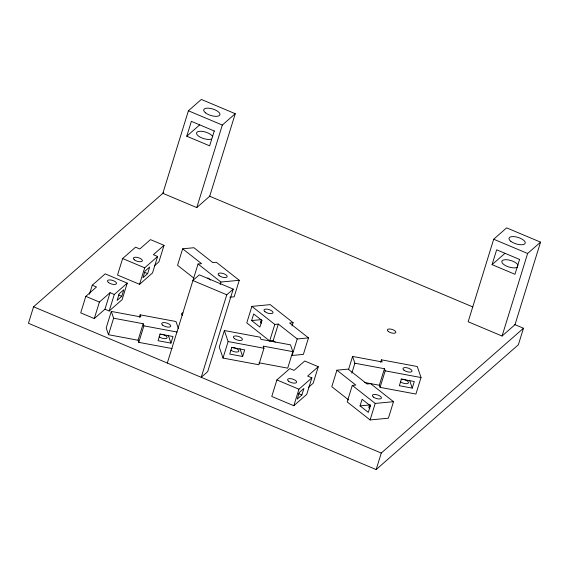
<?xml version="1.0" encoding="UTF-8"?>
<svg xmlns="http://www.w3.org/2000/svg" width="569" height="569" viewBox="0 0 569 569"><rect width="100%" height="100%" fill="white"/><g stroke="black" fill="none" stroke-linecap="round" stroke-linejoin="round"><path stroke-width="0.85" d="M163.765 192.514L33.557 306.783L28.45 323.292L376.152 469.567L518.373 344.75L523.48 328.242L514.483 324.458M92.249 285.204L96.488 286.989L85.819 296.349L80.713 312.858L94.283 318.569L104.952 309.209L110.059 292.701L114.298 294.486L127.228 283.134L105.18 273.86L92.249 285.204L89.44 294.287M94.283 318.569L99.39 302.061L110.059 292.701M122.634 258.539L117.527 275.047L139.576 284.322L152.499 272.978L157.613 256.47L153.374 254.684L164.036 245.324L150.472 239.62L139.803 248.98L135.564 247.195L122.634 258.539L144.682 267.821L157.613 256.47M104.952 309.209L109.191 310.987L114.298 294.486M178.396 328.598L175.992 321.513L140.145 314.828L140.87 316.947L111.296 311.428L106.19 327.936L108.494 334.721L138.061 340.234L138.786 342.36L172.066 348.562M108.494 334.721L113.601 318.213L111.296 311.428M121.773 296.335L123.822 289.735L119.163 293.817L117.122 300.418L121.773 296.335L118.508 294.962M127.228 283.134L122.122 299.643L109.191 310.987M188.403 110.784L162.855 193.318L196.774 207.585L209.705 196.241L235.253 113.708L201.334 99.433L188.403 110.784L222.323 125.052L235.253 113.708M139.576 284.322L144.682 267.821M214.257 130.984L209.655 145.842L186.76 136.211L191.362 121.353L214.413 131.055M147.634 273.639L149.683 267.039L145.024 271.121L142.983 277.729L147.634 273.639L144.37 272.267M139.377 317.303L140.145 314.828M164.036 245.324L158.929 261.832L154.263 265.929M138.061 340.234L143.175 323.733L113.601 318.213M138.786 342.36L143.893 325.852L143.175 323.733M229.791 297.217L234.151 296.805L239.264 280.297L216.348 262.266L212.827 262.601L193.929 247.721L182.663 248.802L177.556 265.303L193.759 278.056M196.774 207.585L222.323 125.052M170.963 343.121L173.004 336.521L160.102 334.11L158.061 340.717L170.963 343.121L168.282 335.248M167.3 363.05L198.048 264.016L201.568 263.675L182.663 248.802M220.189 284.521L220.957 282.046L239.264 280.297M226.768 294.785L201.22 377.318L207.685 371.642L233.233 289.109L199.314 274.841L192.848 280.517L226.768 294.785L233.233 289.109M292.815 351.642L290.51 344.857L260.936 339.344L260.218 337.218L224.378 330.532L219.264 347.04L223.012 358.065L258.852 364.75L263.966 348.249L263.241 346.123L292.815 351.642L287.701 368.15L259.002 362.794M223.012 358.065L228.119 341.564L224.378 330.532M292.082 325.973L293.106 322.673L270.19 304.635L251.889 306.385L246.782 322.893L269.692 340.931L273.212 340.589L275.24 342.182M251.633 320.56L253.682 313.953L261.925 320.447L259.884 327.047L251.633 320.56L261.221 319.643M242.643 356.493L244.691 349.892L231.782 347.481L229.741 354.082L242.643 356.493L239.969 348.619M269.692 340.931L274.806 324.422L278.319 324.081L297.224 338.96L308.49 337.886L303.377 354.387L292.117 355.469L297.224 338.96M273.212 340.589L278.319 324.081M276.883 379.936L271.769 396.444L293.817 405.718L306.748 394.374L311.862 377.866L307.623 376.081L318.284 366.721L304.721 361.009L294.052 370.369L289.813 368.591L276.883 379.936L298.931 389.21L311.862 377.866M293.817 405.718L298.931 389.21M301.883 395.035L303.924 388.435L299.273 392.518L297.231 399.118L301.883 395.035L298.618 393.663M318.284 366.721L313.178 383.229L308.512 387.318M336.912 370.191L355.81 385.071L352.296 385.405L347.182 401.913L370.099 419.943L388.399 418.194L393.506 401.686L370.597 383.655L367.076 383.99L348.171 369.117L336.912 370.191L331.798 386.7L348.676 399.986M348.498 369.644L352.588 356.436L382.155 361.948L381.436 359.828L417.276 366.514L421.024 377.539L415.911 394.047L380.071 387.361L379.352 385.241L384.459 368.733L354.892 363.221L352.588 356.436M351.827 373.122L354.892 363.221M360.056 405.889L362.104 399.282L370.348 405.775L368.307 412.376L360.056 405.889L370.519 404.886M380.668 362.304L381.436 359.828M380.071 387.361L385.185 370.853L384.459 368.733M370.099 419.943L375.206 403.435L393.506 401.686M376.152 469.567L381.258 453.059L523.48 328.242M412.248 388.129L414.296 381.522L401.394 379.118L399.346 385.718L412.248 388.129L409.573 380.248M493.7 239.215L468.152 321.755L502.071 336.023L515.002 324.679L540.55 242.145L506.63 227.87L493.7 239.215L527.619 253.489L540.55 242.145M519.554 259.421L514.952 274.279L492.057 264.649L496.659 249.791L519.703 259.492M502.071 336.023L527.619 253.489M186.76 136.211L199.691 124.867M492.057 264.649L504.988 253.297M293.106 322.673L289.585 323.007L308.49 337.886M143.893 325.852L177.172 332.061M228.119 341.564L263.966 348.249M385.185 370.853L421.024 377.539M364.565 382.482L379.352 385.241M209.328 196.077L472.761 306.904M85.819 296.349L99.39 302.061M33.557 306.783L381.258 453.059M198.048 264.016L220.957 282.046M251.889 306.385L274.806 324.422M352.296 385.405L375.206 403.435M207.856 277.892L210.601 280.055M182.436 315.397A4.431 1.771 17.2 0 1 183.054 312.957M211.291 139.113A8.485 3.4 17.2 0 1 198.339 135.963A8.485 3.4 17.2 0 1 201.334 131.275A8.485 3.4 17.2 0 1 212.742 136.859M231.455 347.524A4.716 1.885 17.2 0 1 237.842 349.437A4.716 1.885 17.2 0 1 237.181 352.026A4.716 1.885 17.2 0 1 230.801 350.113M401.06 379.16A4.716 1.885 17.2 0 1 407.447 381.074A4.716 1.885 17.2 0 1 406.792 383.662A4.716 1.885 17.2 0 1 400.405 381.749M517.605 267.003A8.485 3.4 17.2 0 1 504.625 265.09A8.485 3.4 17.2 0 1 505.997 259.692A8.485 3.4 17.2 0 1 518.032 265.296M161.916 334.288A4.716 1.885 17.2 0 1 166.873 338.185A4.716 1.885 17.2 0 1 159.114 336.741M159.775 334.152A4.716 1.885 17.2 0 1 160.778 334.138M369.814 408.592A4.716 1.885 17.2 0 1 370.469 406.003M261.391 323.263A4.716 1.885 17.2 0 1 262.046 320.674M388.293 331.442A4.431 1.771 17.2 0 0 395.59 332.801A4.431 1.771 17.2 0 0 390.924 329.131A4.431 1.771 17.2 0 0 388.293 331.442M205.494 112.847A8.485 3.4 17.2 0 0 219.463 115.457A8.485 3.4 17.2 0 0 210.53 108.43A8.485 3.4 17.2 0 0 205.494 112.847M234.378 338.555A4.716 1.885 17.2 0 0 242.138 340.006A4.716 1.885 17.2 0 0 237.173 336.101A4.716 1.885 17.2 0 0 234.378 338.555M403.983 370.191A4.716 1.885 17.2 0 0 411.743 371.642A4.716 1.885 17.2 0 0 406.778 367.738A4.716 1.885 17.2 0 0 403.983 370.191M134.341 259.827A4.716 1.885 17.2 0 0 142.101 261.278A4.716 1.885 17.2 0 0 137.143 257.373A4.716 1.885 17.2 0 0 134.341 259.827M108.48 282.523A4.716 1.885 17.2 0 0 116.24 283.967A4.716 1.885 17.2 0 0 111.282 280.062A4.716 1.885 17.2 0 0 108.48 282.523M510.791 241.284A8.485 3.4 17.2 0 0 524.76 243.888A8.485 3.4 17.2 0 0 515.827 236.86A8.485 3.4 17.2 0 0 510.791 241.284M162.691 325.184A4.716 1.885 17.2 0 0 170.451 326.634A4.716 1.885 17.2 0 0 165.494 322.73A4.716 1.885 17.2 0 0 162.691 325.184M373.392 397.041A4.716 1.885 17.2 0 0 381.152 398.485A4.716 1.885 17.2 0 0 376.187 394.58A4.716 1.885 17.2 0 0 373.392 397.041M264.969 311.712A4.716 1.885 17.2 0 0 272.729 313.156A4.716 1.885 17.2 0 0 267.764 309.252A4.716 1.885 17.2 0 0 264.969 311.712M288.59 381.223A4.716 1.885 17.2 0 0 296.349 382.667A4.716 1.885 17.2 0 0 291.385 378.762A4.716 1.885 17.2 0 0 288.59 381.223M219.143 275.645A4.716 1.885 17.2 0 0 226.903 277.096A4.716 1.885 17.2 0 0 221.946 273.191A4.716 1.885 17.2 0 0 219.143 275.645"/></g></svg>
